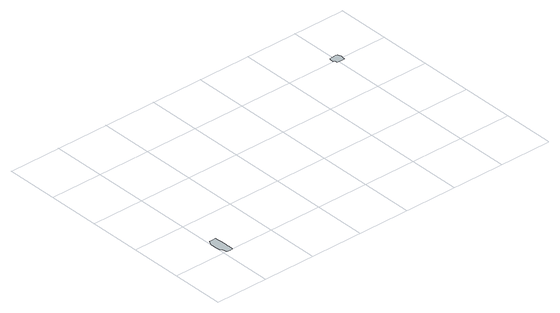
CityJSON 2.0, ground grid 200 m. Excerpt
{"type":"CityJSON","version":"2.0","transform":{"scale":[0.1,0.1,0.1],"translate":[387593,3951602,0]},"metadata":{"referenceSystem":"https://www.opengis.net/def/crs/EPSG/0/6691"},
"CityObjects":{
"object1":{"type":"GenericCityObject","attributes":{"prefecture":"13","disasterType":"1","areaType":"1","zoneNumber":"105001-K015","zoneName":"-","status":"0"},"geometry":[{"type":"MultiSurface","lod":"1","boundaries":[[[0,1,2,3,4,5,6,7,8,9,10,11,12,13,14,15,16,17,18,19,20,21,22,23,24]]]}]},
"object2":{"type":"GenericCityObject","attributes":{"prefecture":"13","disasterType":"1","areaType":"1","zoneNumber":"105001-K014","zoneName":"-","status":"0"},"geometry":[{"type":"MultiSurface","lod":"1","boundaries":[[[25,26,27,28,29,30,31,32,33,34,35,36,37,38,39,40,41,42,43,44,45,46,47]]]}]},
"object3":{"type":"GenericCityObject","attributes":{"prefecture":"13","disasterType":"1","areaType":"2","zoneNumber":"105001-K014","zoneName":"-","status":"0"},"geometry":[{"type":"MultiSurface","lod":"1","boundaries":[[[48,49,50,51,52,53,32,54,55,56,57,58,59,60]]]}]}
},
"vertices":[
[373,70,0],[370,113,0],[368,149,0],[366,172,0],[378,173,0],[365,227,0],[373,298,0],[374,411,0],[357,609,0],[355,657,0],[343,812,0],[303,813,0],[243,814,0],[196,814,0],[111,816,0],[96,816,0],[14,624,0],[5,572,0],[13,378,0],[35,268,0],[81,201,0],[97,153,0],[145,28,0],[295,2,0],[376,13,0],
[10246,6000,0],[10265,6019,0],[10255,6083,0],[10255,6085,0],[10243,6148,0],[10221,6215,0],[10151,6211,0],[10093,6207,0],[9993,6200,0],[9933,6196,0],[9893,6194,0],[9888,6131,0],[9870,6082,0],[9863,6013,0],[9933,5996,0],[9928,5921,0],[9976,5896,0],[10061,5886,0],[10075,5885,0],[10090,5883,0],[10110,5880,0],[10190,5871,0],[10246,5883,0],
[10158,5999,0],[10165,6017,0],[10162,6083,0],[10162,6084,0],[10159,6144,0],[10147,6210,0],[10069,6205,0],[10063,6139,0],[10055,6083,0],[10055,6082,0],[10049,6016,0],[10081,5998,0],[10102,5999,0]
]}
